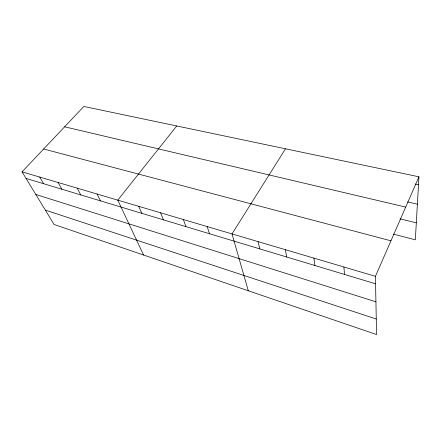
<?xml version="1.0" encoding="UTF-8"?>
<svg xmlns="http://www.w3.org/2000/svg" width="441" height="441" viewBox="0 0 441 441"><rect width="100%" height="100%" fill="white"/><g stroke="black" fill="none" stroke-linecap="round" stroke-linejoin="round"><path stroke-width="0.66" d="M418.95 176.802L375.429 276.314L376.564 334.537L54.072 224.486L22.05 171.847L83.834 106.463L418.95 176.802L415.339 239.81L393.383 234.132M285.503 148.793L232.021 233.917L248.294 290.768M176.72 125.955L117.775 200.142L143.584 255.03M415.157 184.095L418.492 184.812M407.484 201.901L417.379 204.183M64.612 126.804L405.703 207.088M399.976 218.835L416.31 222.843M43.642 148.997L390.952 240.819M22.05 171.847L375.429 276.314M26.052 178.423L375.572 283.806M35.809 194.464L375.925 301.809M45.324 210.103L376.261 319.014M39.712 177.067L43.593 183.715M58.074 182.497L61.817 189.206M77.175 188.142L80.769 194.922M97.059 194.023L100.487 200.864M138.728 206.338L141.781 213.317M160.568 212.794L163.413 219.839M183.357 219.53L185.964 226.635M207.149 226.564L209.503 233.736M258.046 241.613L259.804 248.9M285.305 249.672L286.716 257.015M313.887 258.123L314.918 265.515M343.892 266.992L344.504 274.434"/></g></svg>
